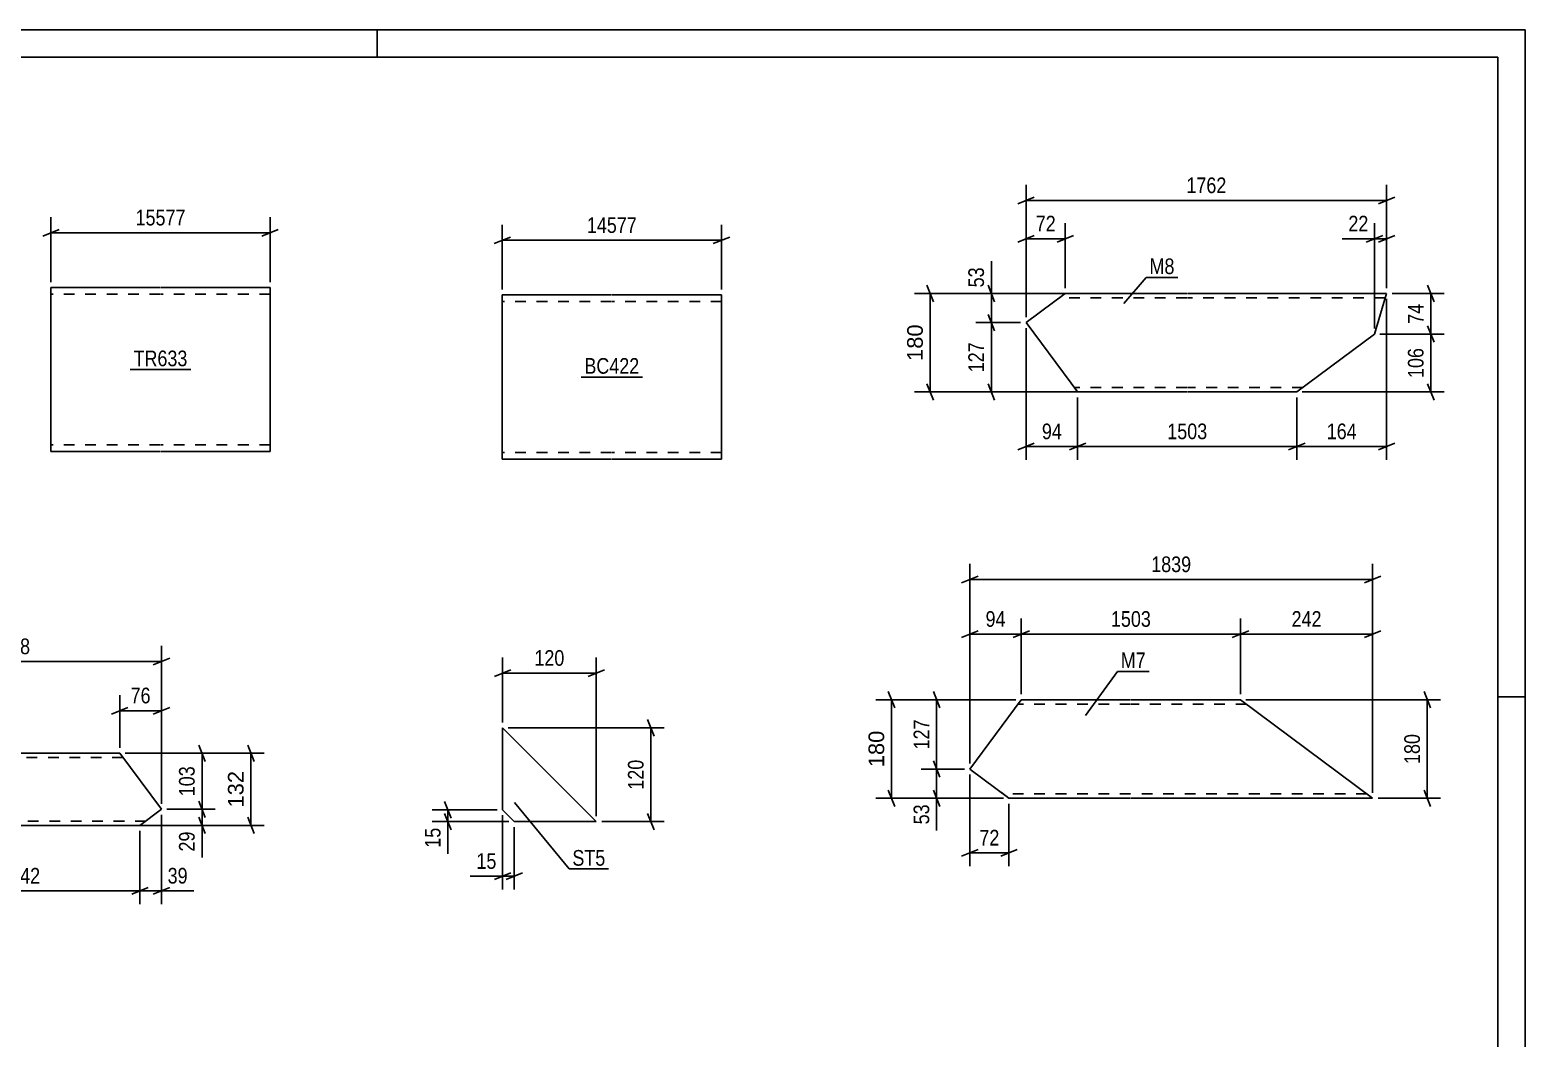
# Model space of a CAD drawing. Header units: millimetres. Extents: x 0 to 594, y 0 to 420.
# Drawn here: x 320.4 to 594, y 235.6 to 420 of the extents above; entities that cross this region are included whole.
import ezdxf

# ---------------------------------------------------------------- set-up
doc = ezdxf.new("R2010")
doc.units = ezdxf.units.MM
doc.linetypes.add('DXK_LINE_DOT2', pattern=[3.9198, 1.9599, -1.9599])
doc.styles.add('Arial', font='ARIAL.TTF', dxfattribs={"height": 0.2})
doc.styles.add('Arial Narrow', font='ARIALN.TTF', dxfattribs={"height": 0.2})

# ---------------------------------------------------------------- blocks, each defined once
blk = doc.blocks.new('Unknown-761552470-1163')
at = {"color": 5, "linetype": 'Continuous'}
for p, q in [((594, 420), (0, 420)), ((384, 415), (384, 420)), ((594, 0), (594, 420)), ((589, 415), (5, 415)), ((589, 5), (589, 415)), ((594, 298), (589, 298))]:
    blk.add_line(p, q, dxfattribs=at)
blk = doc.blocks.new('Part-761552470-9557 - 9556')
at = {"color": 2, "linetype": 'Continuous'}
for p, q in [((293.08, 287.72), (289.14, 284.79)), ((316.78, 287.72), (293.08, 287.72)), ((336.88, 287.72), (316.88, 287.72)), ((344.52, 277.46), (336.88, 287.72)), ((295.59, 276.12), (289.14, 284.79)), ((344.52, 277.46), (340.58, 274.52)), ((296.78, 274.52), (295.59, 276.12)), ((296.78, 274.52), (316.78, 274.52)), ((316.88, 274.52), (340.58, 274.52))]:
    blk.add_line(p, q, dxfattribs=at)
at = {"color": 7, "linetype": 'DXK_LINE_DOT2'}
for p, q in [((316.78, 286.92), (292.01, 286.92)), ((337.48, 286.92), (316.88, 286.92)), ((296.69, 274.64), (295.59, 276.12)), ((316.78, 275.32), (296.19, 275.32)), ((341.65, 275.32), (316.88, 275.32))]:
    blk.add_line(p, q, dxfattribs=at)
blk = doc.blocks.new('Part-761552470-9536 - 9534')
at = {"color": 2, "linetype": 'Continuous'}
for p, q in [((507.73, 370.2), (502.71, 366.46)), ((509.88, 371.8), (507.73, 370.2)), ((532.14, 371.8), (509.88, 371.8)), ((568.67, 371.8), (532.24, 371.8)), ((568.67, 371.8), (566.45, 364.37)), ((510.95, 355.4), (502.71, 366.46)), ((552.24, 353.8), (566.45, 364.37)), ((512.14, 353.8), (510.95, 355.4)), ((512.14, 353.8), (532.14, 353.8)), ((532.24, 353.8), (552.24, 353.8))]:
    blk.add_line(p, q, dxfattribs=at)
at = {"color": 7, "linetype": 'DXK_LINE_DOT2'}
for p, q in [((509.88, 371.8), (508.55, 370.81)), ((532.14, 371), (508.81, 371)), ((568.43, 371), (532.24, 371)), ((512.05, 353.92), (510.95, 355.4)), ((532.14, 354.6), (511.55, 354.6)), ((553.32, 354.6), (532.24, 354.6))]:
    blk.add_line(p, q, dxfattribs=at)
blk = doc.blocks.new('Part-761552470-9543 - 9542')
at = {"color": 2, "linetype": 'Continuous'}
for p, q in [((492.41, 284.83), (501.83, 297.49)), ((521.83, 297.49), (501.83, 297.49)), ((541.93, 297.49), (521.93, 297.49)), ((566.11, 279.49), (541.93, 297.49)), ((499.57, 279.49), (492.41, 284.83)), ((521.83, 279.49), (499.57, 279.49)), ((566.11, 279.49), (521.93, 279.49))]:
    blk.add_line(p, q, dxfattribs=at)
at = {"color": 7, "linetype": 'DXK_LINE_DOT2'}
for p, q in [((521.83, 296.69), (501.24, 296.69)), ((543.01, 296.69), (521.93, 296.69)), ((499.57, 279.49), (498.18, 280.53)), ((521.83, 280.29), (498.5, 280.29)), ((565.04, 280.29), (521.93, 280.29))]:
    blk.add_line(p, q, dxfattribs=at)
blk = doc.blocks.new('Part-761552470-9642 - 9641')
at = {"color": 2, "linetype": 'Continuous'}
for p, q in [((426.88, 371.52), (406.88, 371.52)), ((406.88, 343.92), (406.88, 371.52)), ((446.98, 371.52), (426.98, 371.52)), ((446.98, 371.52), (446.98, 341.52)), ((406.88, 343.92), (406.88, 341.52)), ((426.88, 341.52), (406.88, 341.52)), ((446.98, 341.52), (426.98, 341.52))]:
    blk.add_line(p, q, dxfattribs=at)
at = {"color": 7, "linetype": 'DXK_LINE_DOT2'}
for p, q in [((426.88, 370.32), (406.88, 370.32)), ((446.98, 370.32), (426.98, 370.32)), ((406.88, 341.71), (406.88, 343.92)), ((406.88, 342.72), (406.88, 342.81)), ((426.88, 342.72), (406.88, 342.72)), ((446.98, 342.72), (426.98, 342.72)), ((446.98, 342.72), (446.98, 342.81))]:
    blk.add_line(p, q, dxfattribs=at)
blk = doc.blocks.new('Part-761552470-9669 - 9668')
at = {"color": 2, "linetype": 'Continuous'}
for p, q in [((406.92, 292.36), (406.92, 277.36)), ((406.92, 292.36), (424.07, 275.22)), ((406.92, 277.36), (409.07, 275.22)), ((409.07, 275.22), (424.07, 275.22))]:
    blk.add_line(p, q, dxfattribs=at)
blk = doc.blocks.new('Part-761552470-9767 - 9766')
at = {"color": 2, "linetype": 'Continuous'}
for p, q in [((344.3, 372.89), (324.3, 372.89)), ((324.3, 345.29), (324.3, 372.89)), ((364.4, 372.89), (344.4, 372.89)), ((364.4, 372.89), (364.4, 342.89)), ((324.3, 345.29), (324.3, 342.89)), ((344.3, 342.89), (324.3, 342.89)), ((364.4, 342.89), (344.4, 342.89))]:
    blk.add_line(p, q, dxfattribs=at)
at = {"color": 7, "linetype": 'DXK_LINE_DOT2'}
for p, q in [((344.3, 371.69), (324.3, 371.69)), ((364.4, 371.69), (344.4, 371.69)), ((324.3, 343.07), (324.3, 345.29)), ((324.3, 344.09), (324.3, 344.18)), ((344.3, 344.09), (324.3, 344.09)), ((364.4, 344.09), (344.4, 344.09)), ((364.4, 344.09), (364.4, 344.18))]:
    blk.add_line(p, q, dxfattribs=at)
blk = doc.blocks.new('StraightDimension-761552470-9906 - 9556')
at = {"color": 7, "linetype": 'Continuous'}
for p, q in [((337.88, 287.72), (354.34, 287.72)), ((351.34, 289.22), (352.54, 286.22)), ((351.94, 277.46), (351.94, 287.72)), ((345.52, 277.46), (354.34, 277.46)), ((352.54, 275.96), (351.34, 278.96))]:
    blk.add_line(p, q, dxfattribs=at)
at = {"color": 0}
blk.add_wipeout([(351.19, 285.93), (346.99, 285.93), (346.99, 279.25), (351.19, 279.25)], dxfattribs=at)
at = {"color": 3, "style": 'Arial Narrow'}
blk.add_text('103', height=2.863, rotation=90.0002, dxfattribs=at).set_placement((350.59, 279.85))
blk = doc.blocks.new('StraightDimension-761552470-9890 - 9556')
at = {"color": 7, "linetype": 'Continuous'}
for p, q in [((336.88, 288.72), (336.88, 298.34)), ((344.52, 278.46), (344.52, 298.34)), ((335.38, 294.89), (338.38, 296.09)), ((336.88, 295.49), (344.52, 295.49)), ((346.02, 296.09), (343.02, 294.89))]:
    blk.add_line(p, q, dxfattribs=at)
at = {"color": 0}
blk.add_wipeout([(343.13, 296.24), (343.13, 300.44), (338.27, 300.44), (338.27, 296.24)], dxfattribs=at)
at = {"color": 3, "style": 'Arial Narrow'}
blk.add_text('76', height=2.863, dxfattribs=at).set_placement((338.87, 296.84))
blk = doc.blocks.new('StraightDimension-761552470-9907 - 9556')
at = {"color": 7, "linetype": 'Continuous'}
for p, q in [((345.52, 277.46), (354.34, 277.46)), ((351.34, 278.96), (352.54, 275.96)), ((351.94, 274.52), (351.94, 277.46)), ((341.58, 274.52), (354.34, 274.52)), ((352.54, 273.02), (351.34, 276.02))]:
    blk.add_line(p, q, dxfattribs=at)
at = {"color": 0}
blk.add_wipeout([(351.19, 274), (346.99, 274), (346.99, 269.14), (351.19, 269.14)], dxfattribs=at)
at = {"color": 7, "linetype": 'Continuous'}
blk.add_line((351.94, 274.52), (351.94, 268.62), dxfattribs=at)
blk.add_line((351.94, 274.52), (351.94, 268.62), dxfattribs=at)
at = {"color": 3, "style": 'Arial Narrow'}
blk.add_text('29', height=2.863, rotation=90.0002, dxfattribs=at).set_placement((350.59, 269.74))
blk = doc.blocks.new('StraightDimension-761552470-9914 - 9556')
at = {"color": 7, "linetype": 'Continuous'}
for p, q in [((289.14, 285.79), (289.14, 307.33)), ((344.52, 278.46), (344.52, 307.33)), ((290.64, 305.08), (287.64, 303.88)), ((289.14, 304.48), (344.52, 304.48)), ((343.02, 303.88), (346.02, 305.08))]:
    blk.add_line(p, q, dxfattribs=at)
at = {"color": 0}
blk.add_wipeout([(321.09, 305.23), (321.09, 309.43), (312.58, 309.43), (312.58, 305.23)], dxfattribs=at)
at = {"color": 3, "style": 'Arial Narrow'}
blk.add_text('3658', height=2.863, dxfattribs=at).set_placement((313.18, 305.83))
blk = doc.blocks.new('StraightDimension-761552470-12630 - 9556')
at = {"color": 7, "linetype": 'Continuous'}
for p, q in [((344.52, 276.46), (344.52, 260.13)), ((340.58, 273.52), (340.58, 260.13)), ((339.08, 261.93), (342.08, 263.13)), ((346.02, 263.13), (343.02, 261.93)), ((340.58, 262.53), (344.52, 262.53))]:
    blk.add_line(p, q, dxfattribs=at)
at = {"color": 0}
blk.add_wipeout([(349.9, 263.28), (349.9, 267.48), (345.05, 267.48), (345.05, 263.28)], dxfattribs=at)
at = {"color": 7, "linetype": 'Continuous'}
blk.add_line((344.52, 262.53), (350.43, 262.53), dxfattribs=at)
blk.add_line((344.52, 262.53), (350.43, 262.53), dxfattribs=at)
at = {"color": 3, "style": 'Arial Narrow'}
blk.add_text('39', height=2.863, dxfattribs=at).set_placement((345.65, 263.88))
blk = doc.blocks.new('StraightDimension-761552470-12631 - 9556')
at = {"color": 7, "linetype": 'Continuous'}
for p, q in [((296.78, 273.52), (296.78, 260.13)), ((340.58, 273.52), (340.58, 260.13)), ((298.28, 263.13), (295.28, 261.93)), ((339.08, 261.93), (342.08, 263.13)), ((296.78, 262.53), (340.58, 262.53))]:
    blk.add_line(p, q, dxfattribs=at)
at = {"color": 0}
blk.add_wipeout([(322.94, 263.28), (322.94, 267.48), (314.42, 267.48), (314.42, 263.28)], dxfattribs=at)
at = {"color": 3, "style": 'Arial Narrow'}
blk.add_text('3542', height=2.863, dxfattribs=at).set_placement((315.02, 263.88))
blk = doc.blocks.new('StraightDimension-761552470-12673 - 9556')
at = {"color": 7, "linetype": 'Continuous'}
for p, q in [((337.88, 287.72), (363.29, 287.72)), ((361.49, 286.22), (360.29, 289.22)), ((360.89, 274.52), (360.89, 287.72)), ((339.39, 274.52), (363.29, 274.52)), ((360.29, 276.02), (361.49, 273.02))]:
    blk.add_line(p, q, dxfattribs=at)
at = {"color": 0}
blk.add_wipeout([(360.14, 285.06), (355.94, 285.06), (355.94, 277.19), (360.14, 277.19)], dxfattribs=at)
at = {"color": 3, "style": 'Arial'}
blk.add_text('132', height=2.865, rotation=90.0002, dxfattribs=at).set_placement((359.54, 277.79))
blk = doc.blocks.new('StraightDimension-761552470-9810 - 9534')
at = {"color": 7, "linetype": 'Continuous'}
for p, q in [((576.17, 373.3), (577.37, 370.3)), ((569.67, 371.8), (579.17, 371.8)), ((576.77, 364.37), (576.77, 371.8)), ((567.45, 364.37), (579.17, 364.37)), ((577.37, 362.87), (576.17, 365.87))]:
    blk.add_line(p, q, dxfattribs=at)
at = {"color": 0}
blk.add_wipeout([(576.02, 370.51), (571.82, 370.51), (571.82, 365.66), (576.02, 365.66)], dxfattribs=at)
at = {"color": 3, "style": 'Arial Narrow'}
blk.add_text('74', height=2.863, rotation=90.0002, dxfattribs=at).set_placement((575.42, 366.26))
blk = doc.blocks.new('StraightDimension-761552470-9802 - 9534')
at = {"color": 7, "linetype": 'Continuous'}
for p, q in [((495.75, 373.3), (496.95, 370.3)), ((508.88, 371.8), (493.5, 371.8)), ((496.35, 366.46), (496.35, 371.8)), ((496.95, 364.96), (495.75, 367.96)), ((501.71, 366.46), (493.5, 366.46))]:
    blk.add_line(p, q, dxfattribs=at)
at = {"color": 0}
blk.add_wipeout([(495.6, 377.18), (491.4, 377.18), (491.4, 372.32), (495.6, 372.32)], dxfattribs=at)
at = {"color": 7, "linetype": 'Continuous'}
blk.add_line((496.35, 371.8), (496.35, 377.7), dxfattribs=at)
blk.add_line((496.35, 371.8), (496.35, 377.7), dxfattribs=at)
at = {"color": 3, "style": 'Arial Narrow'}
blk.add_text('53', height=2.863, rotation=90.0002, dxfattribs=at).set_placement((495, 372.92))
blk = doc.blocks.new('StraightDimension-761552470-9794 - 9534')
at = {"color": 7, "linetype": 'Continuous'}
for p, q in [((566.45, 365.37), (566.45, 384.65)), ((568.67, 372.8), (568.67, 384.65)), ((564.95, 381.2), (567.95, 382.4)), ((566.45, 381.8), (568.67, 381.8)), ((570.17, 382.4), (567.17, 381.2))]:
    blk.add_line(p, q, dxfattribs=at)
at = {"color": 0}
blk.add_wipeout([(565.92, 382.55), (565.92, 386.75), (561.07, 386.75), (561.07, 382.55)], dxfattribs=at)
at = {"color": 7, "linetype": 'Continuous'}
blk.add_line((566.45, 381.8), (560.54, 381.8), dxfattribs=at)
blk.add_line((566.45, 381.8), (560.54, 381.8), dxfattribs=at)
at = {"color": 3, "style": 'Arial Narrow'}
blk.add_text('22', height=2.863, dxfattribs=at).set_placement((561.67, 383.15))
blk = doc.blocks.new('StraightDimension-761552470-9811 - 9534')
at = {"color": 7, "linetype": 'Continuous'}
for p, q in [((567.45, 364.37), (579.17, 364.37)), ((576.17, 365.87), (577.37, 362.87)), ((576.77, 353.8), (576.77, 364.37)), ((553.24, 353.8), (579.17, 353.8)), ((577.37, 352.3), (576.17, 355.3))]:
    blk.add_line(p, q, dxfattribs=at)
at = {"color": 0}
blk.add_wipeout([(576.02, 362.43), (571.82, 362.43), (571.82, 355.74), (576.02, 355.74)], dxfattribs=at)
at = {"color": 3, "style": 'Arial Narrow'}
blk.add_text('106', height=2.863, rotation=90.0002, dxfattribs=at).set_placement((575.42, 356.34))
blk = doc.blocks.new('StraightDimension-761552470-9803 - 9534')
at = {"color": 7, "linetype": 'Continuous'}
for p, q in [((496.95, 364.96), (495.75, 367.96)), ((501.71, 366.46), (493.5, 366.46)), ((496.35, 353.8), (496.35, 366.46)), ((511.14, 353.8), (493.5, 353.8)), ((495.75, 355.3), (496.95, 352.3))]:
    blk.add_line(p, q, dxfattribs=at)
at = {"color": 0}
blk.add_wipeout([(495.6, 363.47), (491.4, 363.47), (491.4, 356.79), (495.6, 356.79)], dxfattribs=at)
at = {"color": 3, "style": 'Arial Narrow'}
blk.add_text('127', height=2.863, rotation=90.0002, dxfattribs=at).set_placement((495, 357.39))
blk = doc.blocks.new('StraightDimension-761552470-9798 - 9534')
at = {"color": 7, "linetype": 'Continuous'}
for p, q in [((502.71, 367.46), (502.71, 384.65)), ((509.88, 372.8), (509.88, 384.65)), ((501.21, 381.2), (504.21, 382.4)), ((502.71, 381.8), (509.88, 381.8)), ((511.38, 382.4), (508.38, 381.2))]:
    blk.add_line(p, q, dxfattribs=at)
at = {"color": 0}
blk.add_wipeout([(508.73, 382.55), (508.73, 386.75), (503.87, 386.75), (503.87, 382.55)], dxfattribs=at)
at = {"color": 3, "style": 'Arial Narrow'}
blk.add_text('72', height=2.863, dxfattribs=at).set_placement((504.47, 383.15))
blk = doc.blocks.new('StraightDimension-761552470-9818 - 9534')
at = {"color": 7, "linetype": 'Continuous'}
for p, q in [((502.71, 367.46), (502.71, 391.65)), ((568.67, 372.8), (568.67, 391.65)), ((504.21, 389.4), (501.21, 388.2)), ((502.71, 388.8), (568.67, 388.8)), ((567.17, 388.2), (570.17, 389.4))]:
    blk.add_line(p, q, dxfattribs=at)
at = {"color": 0}
blk.add_wipeout([(539.95, 389.55), (539.95, 393.75), (531.44, 393.75), (531.44, 389.55)], dxfattribs=at)
at = {"color": 3, "style": 'Arial Narrow'}
blk.add_text('1762', height=2.863, dxfattribs=at).set_placement((532.04, 390.15))
blk = doc.blocks.new('StraightDimension-761552470-12311 - 9534')
at = {"color": 7, "linetype": 'Continuous'}
for p, q in [((568.67, 370.8), (568.67, 341.4)), ((552.24, 352.8), (552.24, 341.4)), ((553.74, 344.4), (550.74, 343.2)), ((552.24, 343.8), (568.67, 343.8)), ((567.17, 343.2), (570.17, 344.4))]:
    blk.add_line(p, q, dxfattribs=at)
at = {"color": 0}
blk.add_wipeout([(563.8, 344.55), (563.8, 348.75), (557.11, 348.75), (557.11, 344.55)], dxfattribs=at)
at = {"color": 3, "style": 'Arial Narrow'}
blk.add_text('164', height=2.863, dxfattribs=at).set_placement((557.71, 345.15))
blk = doc.blocks.new('StraightDimension-761552470-12312 - 9534')
at = {"color": 7, "linetype": 'Continuous'}
for p, q in [((512.14, 352.8), (512.14, 341.4)), ((552.24, 352.8), (552.24, 341.4)), ((513.64, 344.4), (510.64, 343.2)), ((512.14, 343.8), (552.24, 343.8)), ((550.74, 343.2), (553.74, 344.4))]:
    blk.add_line(p, q, dxfattribs=at)
at = {"color": 0}
blk.add_wipeout([(536.45, 344.55), (536.45, 348.75), (527.94, 348.75), (527.94, 344.55)], dxfattribs=at)
at = {"color": 3, "style": 'Arial Narrow'}
blk.add_text('1503', height=2.863, dxfattribs=at).set_placement((528.54, 345.15))
blk = doc.blocks.new('StraightDimension-761552470-12313 - 9534')
at = {"color": 7, "linetype": 'Continuous'}
for p, q in [((502.71, 365.46), (502.71, 341.4)), ((512.14, 352.8), (512.14, 341.4)), ((501.21, 343.2), (504.21, 344.4)), ((502.71, 343.8), (512.14, 343.8)), ((513.64, 344.4), (510.64, 343.2))]:
    blk.add_line(p, q, dxfattribs=at)
at = {"color": 0}
blk.add_wipeout([(509.86, 344.55), (509.86, 348.75), (505, 348.75), (505, 344.55)], dxfattribs=at)
at = {"color": 3, "style": 'Arial Narrow'}
blk.add_text('94', height=2.863, dxfattribs=at).set_placement((505.6, 345.15))
blk = doc.blocks.new('StraightDimension-761552470-12386 - 9534')
at = {"color": 7, "linetype": 'Continuous'}
for p, q in [((485.76, 370.3), (484.56, 373.3)), ((510.7, 371.8), (482.31, 371.8)), ((485.16, 353.8), (485.16, 371.8)), ((512.06, 353.8), (482.31, 353.8)), ((484.56, 355.3), (485.76, 352.3))]:
    blk.add_line(p, q, dxfattribs=at)
at = {"color": 0}
blk.add_wipeout([(484.41, 366.73), (480.21, 366.73), (480.21, 358.86), (484.41, 358.86)], dxfattribs=at)
at = {"color": 3, "style": 'Arial'}
blk.add_text('180', height=2.865, rotation=90.0002, dxfattribs=at).set_placement((483.81, 359.46))
blk = doc.blocks.new('StraightDimension-761552470-9848 - 9542')
at = {"color": 7, "linetype": 'Continuous'}
for p, q in [((493.91, 320.09), (490.91, 318.89)), ((492.41, 285.83), (492.41, 322.34)), ((564.61, 318.89), (567.61, 320.09)), ((566.11, 280.49), (566.11, 322.34)), ((492.41, 319.49), (566.11, 319.49))]:
    blk.add_line(p, q, dxfattribs=at)
at = {"color": 0}
blk.add_wipeout([(533.51, 320.24), (533.51, 324.44), (525, 324.44), (525, 320.24)], dxfattribs=at)
at = {"color": 3, "style": 'Arial Narrow'}
blk.add_text('1839', height=2.863, dxfattribs=at).set_placement((525.6, 320.84))
blk = doc.blocks.new('StraightDimension-761552470-9842 - 9542')
at = {"color": 7, "linetype": 'Continuous'}
for p, q in [((576.71, 295.99), (575.51, 298.99)), ((542.93, 297.49), (578.51, 297.49)), ((576.11, 279.49), (576.11, 297.49)), ((567.11, 279.49), (578.51, 279.49)), ((575.51, 280.99), (576.71, 277.99))]:
    blk.add_line(p, q, dxfattribs=at)
at = {"color": 0}
blk.add_wipeout([(575.36, 291.84), (571.16, 291.84), (571.16, 285.15), (575.36, 285.15)], dxfattribs=at)
at = {"color": 3, "style": 'Arial Narrow'}
blk.add_text('180', height=2.863, rotation=90.0002, dxfattribs=at).set_placement((574.76, 285.75))
blk = doc.blocks.new('StraightDimension-761552470-9834 - 9542')
at = {"color": 7, "linetype": 'Continuous'}
for p, q in [((486.94, 295.99), (485.74, 298.99)), ((500.83, 297.49), (483.49, 297.49)), ((486.34, 284.83), (486.34, 297.49)), ((491.41, 284.83), (483.49, 284.83)), ((485.74, 286.33), (486.94, 283.33))]:
    blk.add_line(p, q, dxfattribs=at)
at = {"color": 0}
blk.add_wipeout([(485.59, 294.5), (481.39, 294.5), (481.39, 287.82), (485.59, 287.82)], dxfattribs=at)
at = {"color": 3, "style": 'Arial Narrow'}
blk.add_text('127', height=2.863, rotation=90.0002, dxfattribs=at).set_placement((484.99, 288.42))
blk = doc.blocks.new('StraightDimension-761552470-9830 - 9542')
at = {"color": 7, "linetype": 'Continuous'}
for p, q in [((492.41, 283.83), (492.41, 267.09)), ((499.57, 278.49), (499.57, 267.09)), ((490.91, 268.89), (493.91, 270.09)), ((492.41, 269.49), (499.57, 269.49)), ((501.07, 270.09), (498.07, 268.89))]:
    blk.add_line(p, q, dxfattribs=at)
at = {"color": 0}
blk.add_wipeout([(498.42, 270.24), (498.42, 274.44), (493.56, 274.44), (493.56, 270.24)], dxfattribs=at)
at = {"color": 3, "style": 'Arial Narrow'}
blk.add_text('72', height=2.863, dxfattribs=at).set_placement((494.16, 270.84))
blk = doc.blocks.new('StraightDimension-761552470-9835 - 9542')
at = {"color": 7, "linetype": 'Continuous'}
for p, q in [((491.41, 284.83), (483.49, 284.83)), ((485.74, 286.33), (486.94, 283.33)), ((486.34, 279.49), (486.34, 284.83)), ((498.57, 279.49), (483.49, 279.49)), ((486.94, 277.99), (485.74, 280.99))]:
    blk.add_line(p, q, dxfattribs=at)
at = {"color": 0}
blk.add_wipeout([(485.59, 278.97), (481.39, 278.97), (481.39, 274.11), (485.59, 274.11)], dxfattribs=at)
at = {"color": 7, "linetype": 'Continuous'}
blk.add_line((486.34, 279.49), (486.34, 273.59), dxfattribs=at)
blk.add_line((486.34, 279.49), (486.34, 273.59), dxfattribs=at)
at = {"color": 3, "style": 'Arial Narrow'}
blk.add_text('53', height=2.863, rotation=90.0002, dxfattribs=at).set_placement((484.99, 274.71))
blk = doc.blocks.new('StraightDimension-761552470-12469 - 9542')
at = {"color": 7, "linetype": 'Continuous'}
for p, q in [((541.93, 298.49), (541.93, 312.34)), ((566.11, 280.49), (566.11, 312.34)), ((543.43, 310.09), (540.43, 308.89)), ((541.93, 309.49), (566.11, 309.49)), ((564.61, 308.89), (567.61, 310.09))]:
    blk.add_line(p, q, dxfattribs=at)
at = {"color": 0}
blk.add_wipeout([(557.36, 310.24), (557.36, 314.44), (550.68, 314.44), (550.68, 310.24)], dxfattribs=at)
at = {"color": 3, "style": 'Arial Narrow'}
blk.add_text('242', height=2.863, dxfattribs=at).set_placement((551.28, 310.84))
blk = doc.blocks.new('StraightDimension-761552470-12470 - 9542')
at = {"color": 7, "linetype": 'Continuous'}
for p, q in [((501.83, 298.49), (501.83, 312.34)), ((541.93, 298.49), (541.93, 312.34)), ((503.33, 310.09), (500.33, 308.89)), ((501.83, 309.49), (541.93, 309.49)), ((540.43, 308.89), (543.43, 310.09))]:
    blk.add_line(p, q, dxfattribs=at)
at = {"color": 0}
blk.add_wipeout([(526.14, 310.24), (526.14, 314.44), (517.63, 314.44), (517.63, 310.24)], dxfattribs=at)
at = {"color": 3, "style": 'Arial Narrow'}
blk.add_text('1503', height=2.863, dxfattribs=at).set_placement((518.23, 310.84))
blk = doc.blocks.new('StraightDimension-761552470-12471 - 9542')
at = {"color": 7, "linetype": 'Continuous'}
for p, q in [((492.41, 285.83), (492.41, 312.34)), ((501.83, 298.49), (501.83, 312.34)), ((490.91, 308.89), (493.91, 310.09)), ((492.41, 309.49), (501.83, 309.49)), ((503.33, 310.09), (500.33, 308.89))]:
    blk.add_line(p, q, dxfattribs=at)
at = {"color": 0}
blk.add_wipeout([(499.55, 310.24), (499.55, 314.44), (494.69, 314.44), (494.69, 310.24)], dxfattribs=at)
at = {"color": 3, "style": 'Arial Narrow'}
blk.add_text('94', height=2.863, dxfattribs=at).set_placement((495.29, 310.84))
blk = doc.blocks.new('StraightDimension-761552470-12544 - 9542')
at = {"color": 7, "linetype": 'Continuous'}
for p, q in [((478.69, 295.99), (477.49, 298.99)), ((500.83, 297.49), (475.24, 297.49)), ((478.09, 279.49), (478.09, 297.49)), ((498.58, 279.49), (475.24, 279.49)), ((477.49, 280.99), (478.69, 277.99))]:
    blk.add_line(p, q, dxfattribs=at)
at = {"color": 0}
blk.add_wipeout([(477.34, 292.43), (473.14, 292.43), (473.14, 284.56), (477.34, 284.56)], dxfattribs=at)
at = {"color": 3, "style": 'Arial'}
blk.add_text('180', height=2.865, rotation=90.0002, dxfattribs=at).set_placement((476.74, 285.16))
blk = doc.blocks.new('StraightDimension-761552470-10056 - 9641')
at = {"color": 7, "linetype": 'Continuous'}
for p, q in [((406.88, 372.52), (406.88, 384.37)), ((446.98, 372.52), (446.98, 384.37)), ((408.38, 382.12), (405.38, 380.92)), ((406.88, 381.52), (446.98, 381.52)), ((445.48, 380.92), (448.48, 382.12))]:
    blk.add_line(p, q, dxfattribs=at)
at = {"color": 0}
blk.add_wipeout([(432.1, 382.27), (432.1, 386.47), (421.75, 386.47), (421.75, 382.27)], dxfattribs=at)
at = {"color": 3, "style": 'Arial Narrow'}
blk.add_text('14577', height=2.863, dxfattribs=at).set_placement((422.35, 382.87))
blk = doc.blocks.new('StraightDimension-761552470-10144 - 9668')
at = {"color": 7, "linetype": 'Continuous'}
for p, q in [((405.92, 277.36), (394.07, 277.36)), ((396.32, 278.86), (397.52, 275.86)), ((397.52, 273.72), (396.32, 276.72)), ((396.92, 275.22), (396.92, 277.36)), ((408.07, 275.22), (394.07, 275.22))]:
    blk.add_line(p, q, dxfattribs=at)
at = {"color": 0}
blk.add_wipeout([(396.17, 274.69), (391.97, 274.69), (391.97, 269.84), (396.17, 269.84)], dxfattribs=at)
at = {"color": 7, "linetype": 'Continuous'}
blk.add_line((396.92, 275.22), (396.92, 269.31), dxfattribs=at)
blk.add_line((396.92, 275.22), (396.92, 269.31), dxfattribs=at)
at = {"color": 3, "style": 'Arial Narrow'}
blk.add_text('15', height=2.863, rotation=90.0002, dxfattribs=at).set_placement((395.57, 270.44))
blk = doc.blocks.new('StraightDimension-761552470-10136 - 9668')
at = {"color": 7, "linetype": 'Continuous'}
for p, q in [((406.92, 276.36), (406.92, 262.82)), ((409.07, 274.22), (409.07, 262.82)), ((405.42, 264.62), (408.42, 265.82)), ((410.57, 265.82), (407.57, 264.62)), ((406.92, 265.22), (409.07, 265.22))]:
    blk.add_line(p, q, dxfattribs=at)
at = {"color": 0}
blk.add_wipeout([(406.4, 265.97), (406.4, 270.17), (401.54, 270.17), (401.54, 265.97)], dxfattribs=at)
at = {"color": 7, "linetype": 'Continuous'}
blk.add_line((406.92, 265.22), (401.02, 265.22), dxfattribs=at)
blk.add_line((406.92, 265.22), (401.02, 265.22), dxfattribs=at)
at = {"color": 3, "style": 'Arial Narrow'}
blk.add_text('15', height=2.863, dxfattribs=at).set_placement((402.14, 266.57))
blk = doc.blocks.new('StraightDimension-761552470-10148 - 9668')
at = {"color": 7, "linetype": 'Continuous'}
for p, q in [((434.67, 290.86), (433.47, 293.86)), ((407.92, 292.36), (436.47, 292.36)), ((434.07, 275.22), (434.07, 292.36)), ((433.47, 276.72), (434.67, 273.72)), ((425.07, 275.22), (436.47, 275.22))]:
    blk.add_line(p, q, dxfattribs=at)
at = {"color": 0}
blk.add_wipeout([(433.32, 287.13), (429.12, 287.13), (429.12, 280.45), (433.32, 280.45)], dxfattribs=at)
at = {"color": 3, "style": 'Arial Narrow'}
blk.add_text('120', height=2.863, rotation=90.0002, dxfattribs=at).set_placement((432.72, 281.05))
blk = doc.blocks.new('StraightDimension-761552470-10140 - 9668')
at = {"color": 7, "linetype": 'Continuous'}
for p, q in [((406.92, 293.36), (406.92, 305.21)), ((424.07, 276.22), (424.07, 305.21)), ((408.42, 302.96), (405.42, 301.76)), ((406.92, 302.36), (424.07, 302.36)), ((422.57, 301.76), (425.57, 302.96))]:
    blk.add_line(p, q, dxfattribs=at)
at = {"color": 0}
blk.add_wipeout([(418.84, 303.11), (418.84, 307.31), (412.15, 307.31), (412.15, 303.11)], dxfattribs=at)
at = {"color": 3, "style": 'Arial Narrow'}
blk.add_text('120', height=2.863, dxfattribs=at).set_placement((412.75, 303.71))
blk = doc.blocks.new('StraightDimension-761552470-10262 - 9766')
at = {"color": 7, "linetype": 'Continuous'}
for p, q in [((324.3, 373.89), (324.3, 385.74)), ((364.4, 373.89), (364.4, 385.74)), ((325.8, 383.49), (322.8, 382.29)), ((362.9, 382.29), (365.9, 383.49)), ((324.3, 382.89), (364.4, 382.89))]:
    blk.add_line(p, q, dxfattribs=at)
at = {"color": 0}
blk.add_wipeout([(349.52, 383.64), (349.52, 387.84), (339.18, 387.84), (339.18, 383.64)], dxfattribs=at)
at = {"color": 3, "style": 'Arial Narrow'}
blk.add_text('15577', height=2.863, dxfattribs=at).set_placement((339.78, 384.24))
blk = doc.blocks.new('Mark-761552470-10265 - 9534')
at = {"color": 0}
blk.add_wipeout([(529.85, 375.34), (529.85, 378.34), (525.29, 378.34), (525.29, 375.34)], dxfattribs=at)
blk.add_wipeout([(529.85, 375.34), (529.85, 378.34), (525.29, 378.34), (525.29, 375.34)], dxfattribs=at)
at = {"color": 30, "linetype": 'Continuous'}
for p, q in [((520.56, 369.94), (524.69, 374.74)), ((524.69, 374.74), (530.45, 374.74))]:
    blk.add_line(p, q, dxfattribs=at)
at = {"color": 3, "style": 'Arial Narrow'}
blk.add_text('M8', height=2.863, dxfattribs=at).set_placement((525.29, 375.34))
blk = doc.blocks.new('Mark-761552470-10268 - 9542')
at = {"color": 0}
blk.add_wipeout([(524.6, 303.28), (524.6, 306.28), (520.03, 306.28), (520.03, 303.28)], dxfattribs=at)
blk.add_wipeout([(524.6, 303.28), (524.6, 306.28), (520.03, 306.28), (520.03, 303.28)], dxfattribs=at)
at = {"color": 30, "linetype": 'Continuous'}
for p, q in [((513.58, 294.63), (519.43, 302.68)), ((519.43, 302.68), (525.2, 302.68))]:
    blk.add_line(p, q, dxfattribs=at)
at = {"color": 3, "style": 'Arial Narrow'}
blk.add_text('M7', height=2.863, dxfattribs=at).set_placement((520.03, 303.28))
blk = doc.blocks.new('Mark-761552470-10296 - 9641')
at = {"color": 0}
blk.add_wipeout([(431.95, 357.12), (431.95, 360.12), (421.9, 360.12), (421.9, 357.12)], dxfattribs=at)
blk.add_wipeout([(431.95, 357.12), (431.95, 360.12), (421.9, 360.12), (421.9, 357.12)], dxfattribs=at)
at = {"color": 30, "linetype": 'Continuous'}
blk.add_line((421.3, 356.52), (432.55, 356.52), dxfattribs=at)
at = {"color": 3, "style": 'Arial Narrow'}
blk.add_text('BC422', height=2.863, dxfattribs=at).set_placement((421.9, 357.12))
blk = doc.blocks.new('Mark-761552470-10307 - 9668')
at = {"color": 0}
blk.add_wipeout([(425.72, 267.15), (425.72, 270.15), (419.7, 270.15), (419.7, 267.15)], dxfattribs=at)
blk.add_wipeout([(425.72, 267.15), (425.72, 270.15), (419.7, 270.15), (419.7, 267.15)], dxfattribs=at)
at = {"color": 30, "linetype": 'Continuous'}
for p, q in [((409.13, 278.69), (419.1, 266.55)), ((419.1, 266.55), (426.32, 266.55))]:
    blk.add_line(p, q, dxfattribs=at)
at = {"color": 3, "style": 'Arial Narrow'}
blk.add_text('ST5', height=2.863, dxfattribs=at).set_placement((419.7, 267.15))
blk = doc.blocks.new('Mark-761552470-10325 - 9766')
at = {"color": 0}
blk.add_wipeout([(349.28, 358.49), (349.28, 361.49), (339.41, 361.49), (339.41, 358.49)], dxfattribs=at)
blk.add_wipeout([(349.28, 358.49), (349.28, 361.49), (339.41, 361.49), (339.41, 358.49)], dxfattribs=at)
at = {"color": 30, "linetype": 'Continuous'}
blk.add_line((338.81, 357.89), (349.88, 357.89), dxfattribs=at)
at = {"color": 3, "style": 'Arial Narrow'}
blk.add_text('TR633', height=2.863, dxfattribs=at).set_placement((339.41, 358.49))

msp = doc.modelspace()

# ---------------------------------------------------------------- block references
for name in ['Unknown-761552470-1163', 'Part-761552470-9767 - 9766', 'Part-761552470-9642 - 9641', 'Part-761552470-9536 - 9534', 'Part-761552470-9543 - 9542', 'Part-761552470-9669 - 9668', 'Part-761552470-9557 - 9556']:
    msp.add_blockref(name, (0, 0))

# ---------------------------------------------------------------- next in the draw order: block references
for name in ['StraightDimension-761552470-10262 - 9766', 'StraightDimension-761552470-10056 - 9641', 'StraightDimension-761552470-9802 - 9534', 'StraightDimension-761552470-9810 - 9534', 'Mark-761552470-10325 - 9766', 'Mark-761552470-10296 - 9641', 'StraightDimension-761552470-9848 - 9542', 'StraightDimension-761552470-9906 - 9556', 'StraightDimension-761552470-10144 - 9668']:
    msp.add_blockref(name, (0, 0))

# ---------------------------------------------------------------- next in the draw order: block references
for name in ['StraightDimension-761552470-9794 - 9534', 'StraightDimension-761552470-9803 - 9534', 'StraightDimension-761552470-9890 - 9556', 'StraightDimension-761552470-9834 - 9542', 'StraightDimension-761552470-9842 - 9542', 'StraightDimension-761552470-10136 - 9668']:
    msp.add_blockref(name, (0, 0))

# ---------------------------------------------------------------- next in the draw order: block references
for name in ['StraightDimension-761552470-9798 - 9534', 'StraightDimension-761552470-9811 - 9534', 'StraightDimension-761552470-12469 - 9542', 'StraightDimension-761552470-10148 - 9668', 'StraightDimension-761552470-9830 - 9542', 'StraightDimension-761552470-9907 - 9556']:
    msp.add_blockref(name, (0, 0))

# ---------------------------------------------------------------- next in the draw order: block references
for name in ['StraightDimension-761552470-9818 - 9534', 'StraightDimension-761552470-12470 - 9542', 'StraightDimension-761552470-9914 - 9556', 'StraightDimension-761552470-10140 - 9668', 'StraightDimension-761552470-9835 - 9542', 'StraightDimension-761552470-12630 - 9556']:
    msp.add_blockref(name, (0, 0))

# ---------------------------------------------------------------- next in the draw order: block references
for name in ['Mark-761552470-10265 - 9534', 'StraightDimension-761552470-12311 - 9534', 'StraightDimension-761552470-12471 - 9542', 'Mark-761552470-10268 - 9542', 'Mark-761552470-10307 - 9668', 'StraightDimension-761552470-12631 - 9556']:
    msp.add_blockref(name, (0, 0))

# ---------------------------------------------------------------- next in the draw order: block references
for name in ['StraightDimension-761552470-12312 - 9534', 'StraightDimension-761552470-12544 - 9542', 'StraightDimension-761552470-12673 - 9556']:
    msp.add_blockref(name, (0, 0))

# ---------------------------------------------------------------- next in the draw order: block references
msp.add_blockref('StraightDimension-761552470-12313 - 9534', (0, 0))

# ---------------------------------------------------------------- next in the draw order: block references
msp.add_blockref('StraightDimension-761552470-12386 - 9534', (0, 0))

doc.saveas('drawing.dxf')
